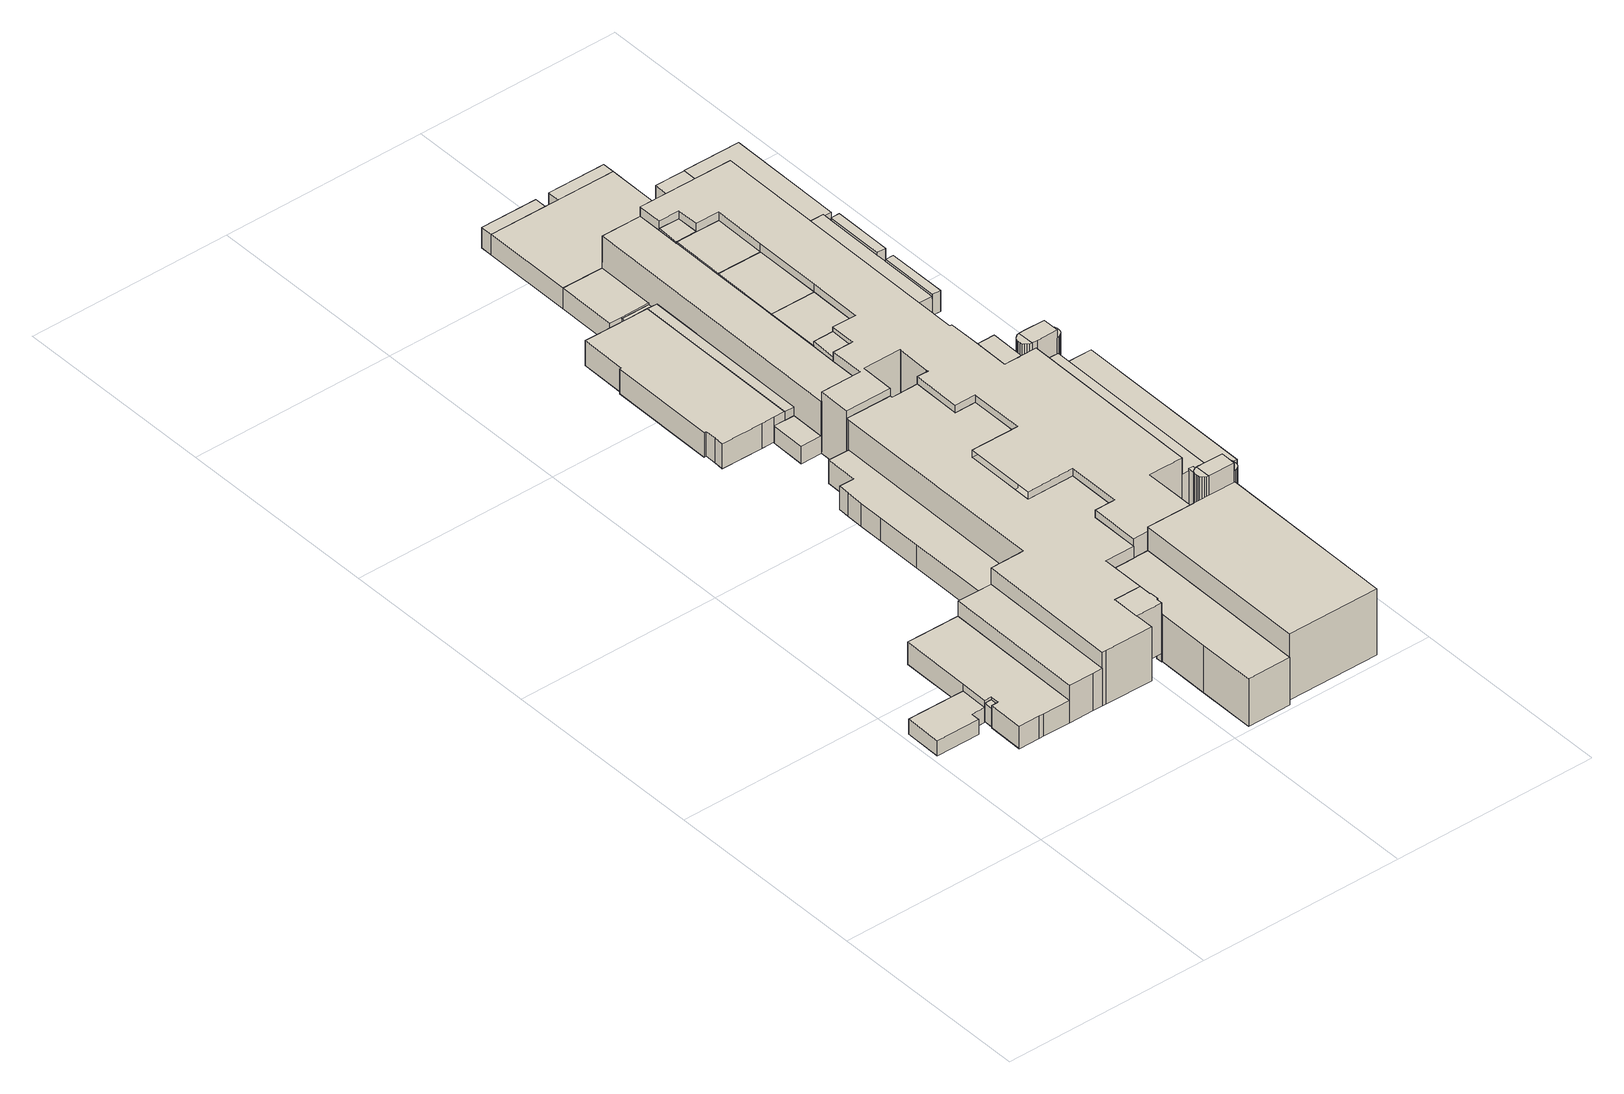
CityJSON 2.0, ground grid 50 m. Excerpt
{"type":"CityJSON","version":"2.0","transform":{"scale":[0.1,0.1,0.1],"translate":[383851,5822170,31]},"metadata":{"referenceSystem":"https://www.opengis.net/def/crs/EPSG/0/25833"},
"CityObjects":{
"building1":{"type":"Building","attributes":{"name":"Poelchau-Schule Anna-Freud-Oberschule (OSZ Sozialwesen) Stadttei","Gemeindeschluessel":"11000004","function":"31001_3021"},"address":[{"country":"Germany","locality":"Berlin","thoroughfareNumber":"24","thoroughfareName":"Halemweg"}],"children":["building1-1","building1-2","building1-3","building1-4","building1-5","building1-6","building1-7","building1-8","building1-9","building1-10","building1-11","building1-12","building1-13","building1-14","building1-15","building1-16","building1-17","building1-18","building1-19","building1-20","building1-21","building1-22","building1-23","building1-24","building1-25","building1-26","building1-27","building1-28","building1-29","building1-30","building1-31","building1-32","building1-33","building1-34","building1-35","building1-36","building1-37","building1-38","building1-39","building1-40","building1-41","building1-42"]},
"building1-1":{"type":"BuildingPart","attributes":{"BezugspunktDach":"2200","measuredHeight":12.82,"storeysAboveGround":4},"parents":["building1"],"geometry":[{"type":"MultiSurface","lod":"1","boundaries":[[[0,1,2,3,4,5,6,7]],[[8,9,10,11,12,13,14,15]],[[16,17,5,4]],[[11,18,16,19,4,3]],[[12,20,18,3,2]],[[21,20,2,1]],[[14,22,21,1,0]],[[15,14,0,7]],[[15,23,7,6,8]],[[9,8,6,5]],[[10,9,17,16]],[[10,19,16,18,11]],[[11,18,20,12]],[[13,12,20,21]],[[13,21,22,14]]]}]},
"building1-2":{"type":"BuildingPart","attributes":{"BezugspunktDach":"2200","measuredHeight":12.72,"storeysAboveGround":4},"parents":["building1"],"geometry":[{"type":"MultiSurface","lod":"1","boundaries":[[[24,25,26,27,28,29,30,31,32,33]],[[34,35,36,37,38,39,40,41,42,43]],[[34,43,33,32]],[[44,45,46,47,48,49,50,51,52,32,31]],[[53,44,35,31,30]],[[38,37,29,28]],[[40,39,27,54,55,26]],[[35,56,45,44]],[[56,57,47,46]],[[57,58,50,49,48]],[[58,34,52,51]],[[36,35,44,53]],[[37,59,60,29]],[[36,30,60,61,59]],[[62,39,38,28,27]],[[26,55,54,27]],[[41,40,26,25]],[[41,25,63,64]],[[42,64,63,24]],[[43,42,24,33]]]}]},
"building1-3":{"type":"BuildingPart","attributes":{"BezugspunktDach":"2200","measuredHeight":12.95,"storeysAboveGround":4},"parents":["building1"],"geometry":[{"type":"MultiSurface","lod":"1","boundaries":[[[65,66,67,68,69]],[[40,70,71,72,41]],[[40,26,25,69,68]],[[70,40,55,73,67]],[[41,25,26,40]],[[68,67,73,55]],[[70,67,66,71]],[[72,71,66,65]],[[41,72,65,69]]]}]},
"building1-4":{"type":"BuildingPart","attributes":{"BezugspunktDach":"2200","measuredHeight":13.89,"storeysAboveGround":4},"parents":["building1"],"geometry":[{"type":"MultiSurface","lod":"1","boundaries":[[[74,75,76,77]],[[41,72,78,64]],[[41,25,63,77,76]],[[72,65,69,41,76,75]],[[63,25,41,64]],[[41,69,65,72]],[[78,72,75,74]],[[78,74,77,64]]]}]},
"building1-5":{"type":"BuildingPart","attributes":{"BezugspunktDach":"2200","measuredHeight":12.99,"storeysAboveGround":4},"parents":["building1"],"geometry":[{"type":"MultiSurface","lod":"1","boundaries":[[[79,80,81,82,83]],[[38,84,85,86,39]],[[38,28,27,39,83,82]],[[87,83,79,88,54,39,86,79,83]],[[39,27,28,38]],[[84,38,82,81]],[[85,84,81,80]],[[86,85,80,79]],[[54,88,79,83,87]]]}]},
"building1-6":{"type":"BuildingPart","attributes":{"BezugspunktDach":"2200","measuredHeight":5.16,"storeysAboveGround":4},"parents":["building1"],"geometry":[{"type":"MultiSurface","lod":"1","boundaries":[[[44,89,90,91,92,93,94,95,96]],[[97,98,99,100,101,102,103,104,105]],[[97,105,96,95]],[[98,94,95,94]],[[99,98,94,93]],[[93,99,93,92]],[[101,100,92,91]],[[102,101,91,90]],[[106,107,90,89]],[[104,103,108,109,36,35,44]],[[97,95,94,98]],[[100,99,93,92]],[[103,102,107,106]],[[44,35,36,53]],[[89,53,36,109,108]],[[105,104,44,96]]]}]},
"building1-7":{"type":"BuildingPart","attributes":{"BezugspunktDach":"2200","measuredHeight":5.12,"storeysAboveGround":4},"parents":["building1"],"geometry":[{"type":"Solid","lod":"1","boundaries":[[[[92,110,111,93]],[[112,113,100,99]],[[112,99,93,111]],[[113,112,111,110]],[[100,113,110,92]],[[99,100,92,93]]]]}]},
"building1-8":{"type":"BuildingPart","attributes":{"BezugspunktDach":"2200","measuredHeight":13.08,"storeysAboveGround":4},"parents":["building1"],"geometry":[{"type":"MultiSurface","lod":"1","boundaries":[[[114,115,116,117]],[[59,118,84,37]],[[60,29,37,117,116]],[[37,84,38,82,81,114,117]],[[59,37,29,60]],[[59,119,116,115,118]],[[84,118,115,114]],[[81,82,38,84]]]}]},
"building1-9":{"type":"BuildingPart","attributes":{"BezugspunktDach":"2200","measuredHeight":5.12,"storeysAboveGround":4},"parents":["building1"],"geometry":[{"type":"Solid","lod":"1","boundaries":[[[[94,120,121,95]],[[122,123,98,97]],[[122,97,95,121]],[[123,122,121,120]],[[98,123,120,94]],[[97,98,94,95]]]]}]},
"building1-10":{"type":"BuildingPart","attributes":{"BezugspunktDach":"2200","measuredHeight":5.17,"storeysAboveGround":4},"parents":["building1"],"geometry":[{"type":"MultiSurface","lod":"1","boundaries":[[[124,45,44,96,125]],[[105,104,126,127,128]],[[105,128,125,96]],[[104,44,96,129,96,44]],[[126,104,44,35,56]],[[130,46,45,124]],[[128,127,124,125]],[[105,129,96,44,104]],[[56,35,44,45]],[[127,126,131,46,130]]]}]},
"building1-11":{"type":"BuildingPart","attributes":{"BezugspunktDach":"2200","measuredHeight":4.83,"storeysAboveGround":4},"parents":["building1"],"geometry":[{"type":"MultiSurface","lod":"1","boundaries":[[[132,47,46,130,133]],[[127,126,134,135,136]],[[127,136,133,130]],[[134,126,56,57]],[[136,135,132,137,138]],[[126,127,130,46]],[[57,56,46,47]],[[134,47,132,135]],[[138,137,132,133]]]}]},
"building1-12":{"type":"BuildingPart","attributes":{"BezugspunktDach":"2200","measuredHeight":5.13,"storeysAboveGround":4},"parents":["building1"],"geometry":[{"type":"MultiSurface","lod":"1","boundaries":[[[139,140,107,106]],[[102,141,142,103]],[[141,102,107,140]],[[143,144,140,139]],[[103,142,145,108,106]],[[102,103,106,107]],[[142,141,144,143]],[[139,106,108,145]]]}]},
"building1-13":{"type":"BuildingPart","attributes":{"BezugspunktDach":"2200","measuredHeight":4.19,"storeysAboveGround":4},"parents":["building1"],"geometry":[{"type":"MultiSurface","lod":"1","boundaries":[[[146,147,148,149,144,143]],[[141,150,151,152,153,142]],[[150,141,144,149]],[[151,150,149,148]],[[152,151,148,147]],[[142,153,154,155,145,143]],[[141,142,143,144]],[[153,152,147,146]],[[146,143,145,155,154]]]}]},
"building1-14":{"type":"BuildingPart","attributes":{"BezugspunktDach":"2200","measuredHeight":4.27,"storeysAboveGround":4},"parents":["building1"],"geometry":[{"type":"MultiSurface","lod":"1","boundaries":[[[156,157,158,159,160,161]],[[153,152,162,163,164,165]],[[153,165,166,155]],[[147,146,160,159]],[[162,152,159,158]],[[163,162,158,157]],[[164,163,157,156]],[[155,166,161,160]],[[152,153,146,147]],[[165,164,156,161]]]}]},
"building1-15":{"type":"BuildingPart","attributes":{"BezugspunktDach":"2200","measuredHeight":5.31,"storeysAboveGround":4},"parents":["building1"],"geometry":[{"type":"MultiSurface","lod":"1","boundaries":[[[167,168,169,170,171,172,173,174,175,176,177]],[[178,179,165,164,180,181,182,183,184,185,186]],[[178,186,187,188]],[[179,178,176,188,189]],[[165,179,175,174]],[[164,156,161,165,174,173]],[[164,173,190,191]],[[182,181,171,170]],[[185,184,168,167]],[[192,193,185,167,177]],[[188,187,177,176]],[[189,188,176,175]],[[165,161,156,164]],[[180,191,190,172]],[[171,181,180,172]],[[183,182,170,169]],[[184,183,194,169,168]],[[186,185,193,192]]]}]},
"building1-16":{"type":"BuildingPart","attributes":{"BezugspunktDach":"2200","measuredHeight":5.28,"storeysAboveGround":4},"parents":["building1"],"geometry":[{"type":"MultiSurface","lod":"1","boundaries":[[[195,196,197,198]],[[182,199,200,184]],[[182,170,169,201,169,168,184,198,197]],[[199,182,197,196]],[[200,199,196,195]],[[184,200,195,198]],[[170,182,183,169]],[[183,184,168,169,201]]]}]},
"building1-17":{"type":"BuildingPart","attributes":{"BezugspunktDach":"2200","measuredHeight":3.9,"storeysAboveGround":4},"parents":["building1"],"geometry":[{"type":"MultiSurface","lod":"1","boundaries":[[[202,193,192,203]],[[186,185,204,205]],[[186,205,206,187]],[[204,185,193,202]],[[205,204,202,207,208,206]],[[187,206,203,192]],[[185,186,192,193]],[[206,208,207,203]]]}]},
"building1-18":{"type":"BuildingPart","attributes":{"BezugspunktDach":"2200","measuredHeight":6.6,"storeysAboveGround":4},"parents":["building1"],"geometry":[{"type":"MultiSurface","lod":"1","boundaries":[[[50,49,209,210]],[[135,134,211,212]],[[135,212,210,209],[213,137,209,210]],[[47,132,135,209,49]],[[211,134,47,57,58]],[[209,137,213,210]],[[134,135,132,47]],[[58,57,47,49,50]],[[211,51,214,212]]]}]},
"building1-19":{"type":"BuildingPart","attributes":{"BezugspunktDach":"2200","measuredHeight":4.33,"storeysAboveGround":4},"parents":["building1"],"geometry":[{"type":"MultiSurface","lod":"1","boundaries":[[[52,51,214,215,216]],[[217,212,211,218,219]],[[217,219,216,215]],[[212,217,220,213]],[[218,211,51,58,34]],[[219,218,52,216]],[[213,220,215,214]],[[221,211,212,214,51]],[[34,58,51,52]]]}]},
"building1-20":{"type":"BuildingPart","attributes":{"BezugspunktDach":"2200","measuredHeight":5.44,"storeysAboveGround":4},"parents":["building1"],"geometry":[{"type":"MultiSurface","lod":"1","boundaries":[[[222,223,224,225]],[[191,226,227,181]],[[190,172,171,225,224]],[[191,181,180]],[[226,191,224,223]],[[227,226,223,222]],[[181,227,222,225]],[[191,180,172,190]],[[180,181,171,172]]]}]},
"building1-21":{"type":"BuildingPart","attributes":{"BezugspunktDach":"2200","measuredHeight":9.44,"storeysAboveGround":4},"parents":["building1"],"geometry":[{"type":"MultiSurface","lod":"1","boundaries":[[[228,229,230,231,232,233]],[[234,235,236,237,238,239]],[[240,241,239,233,232]],[[235,234,232,231]],[[242,243,231,230]],[[235,244,235,236]],[[238,237,229,228]],[[239,238,228,233]],[[234,239,241,240]],[[245,246,236,242]],[[236,235,244,243,242]],[[237,236,230,229]]]}]},
"building1-22":{"type":"BuildingPart","attributes":{"BezugspunktDach":"2200","measuredHeight":11.3,"storeysAboveGround":4},"parents":["building1"],"geometry":[{"type":"MultiSurface","lod":"1","boundaries":[[[247,248,249,250,251,252,253,254]],[[255,256,257,258,259,260,261,262]],[[256,255,253,252]],[[257,256,263,264]],[[258,257,251,250]],[[259,258,265,258,259,266,267,250,249]],[[260,259,249,248]],[[261,260,261,247]],[[262,261,247,254]],[[255,262,254,253]],[[264,263,252,251]],[[267,266,259,258,265]],[[261,260,268,248,247]]]}]},
"building1-23":{"type":"BuildingPart","attributes":{"BezugspunktDach":"2200","measuredHeight":13.6,"storeysAboveGround":4},"parents":["building1"],"geometry":[{"type":"MultiSurface","lod":"1","boundaries":[[[269,270,7,6,5,271,272,273,274,275,276,277,278,279,280,281,282,283,284,285,286,287,288]],[[289,290,291,292,293,294,295,296,297,298,299,300,301,302,303,304,305,306,307,308,309,310,311]],[[230,229,288,287]],[[289,311,237,236]],[[245,242,287,286]],[[290,289,236,246]],[[312,245,286,285]],[[291,290,246,313]],[[292,291,285,284]],[[294,293,283,282]],[[295,294,282,281]],[[314,315,304,272,271]],[[306,17,314,271,5]],[[307,306,9,8,6,5,316,5,6]],[[308,307,8,15,7,6,317,6,7]],[[309,308,7,270]],[[310,309,270,269]],[[311,310,269,288]],[[236,237,229,230]],[[246,236,242,245]],[[313,246,245,312]],[[293,292,284,283]],[[296,295,281,280]],[[297,296,280,279]],[[298,297,279,278]],[[318,299,298,278,277]],[[300,299,277,276]],[[301,300,276,275]],[[302,301,275,274]],[[303,302,274,273]],[[304,303,273,272]],[[305,304,315,314]],[[305,314,17,306]],[[316,5,6,8,9]],[[317,6,7,15,8]]]}]},
"building1-24":{"type":"BuildingPart","attributes":{"BezugspunktDach":"2200","measuredHeight":7.84,"storeysAboveGround":4},"parents":["building1"],"geometry":[{"type":"Solid","lod":"1","boundaries":[[[[319,320,321,322,267,266]],[[258,323,324,325,326,259]],[[323,258,267,322]],[[324,323,322,321]],[[325,324,321,320]],[[326,325,320,319]],[[259,326,319,266]],[[258,259,266,267]]]]}]},
"building1-25":{"type":"BuildingPart","attributes":{"BezugspunktDach":"2200","measuredHeight":5.91,"storeysAboveGround":4},"parents":["building1"],"geometry":[{"type":"Solid","lod":"1","boundaries":[[[[242,245,312,327,328,329,330,331,332,333,334,243]],[[335,336,337,338,339,340,341,342,313,246,236,235]],[[335,235,243,334]],[[336,335,334,333]],[[337,336,333,332]],[[338,337,332,331]],[[339,338,331,330]],[[340,339,330,329]],[[341,340,329,328]],[[342,341,328,327]],[[313,342,327,312]],[[246,313,312,245]],[[236,246,245,242]],[[235,236,242,243]]]]}]},
"building1-26":{"type":"BuildingPart","attributes":{"BezugspunktDach":"2200","measuredHeight":12.04,"storeysAboveGround":4},"parents":["building1"],"geometry":[{"type":"MultiSurface","lod":"1","boundaries":[[[343,344,315,314,17,16,18,20,21,22,345,346,347]],[[348,349,350,351,352,353,354,355,356,357,358,359,360]],[[348,360,347,346]],[[349,348,346,345]],[[350,349,345,22]],[[351,350,14,13,21]],[[352,351,21,13,12]],[[353,352,12,11]],[[354,353,11,10]],[[355,354,10,9,17]],[[356,355,306,305]],[[357,356,314,305,304]],[[358,357,304,361,344]],[[359,358,361,362,343]],[[360,359,343,347]],[[22,21,13,14]],[[13,21,20,12]],[[11,12,20,18]],[[10,11,18,16]],[[363,16,17,9,10]],[[305,306,17,314]],[[304,305,314,315]],[[315,344,361,304]],[[364,344,343,362,361]]]}]},
"building1-27":{"type":"BuildingPart","attributes":{"BezugspunktDach":"2200","measuredHeight":16.68,"storeysAboveGround":4},"parents":["building1"],"geometry":[{"type":"MultiSurface","lod":"1","boundaries":[[[365,366,367,368,369]],[[361,370,371,372,362]],[[344,343,362,369,368]],[[373,374,368,367]],[[372,371,366,365]],[[362,372,365,369]],[[361,362,343,344]],[[370,361,374,373]]]}]},
"building1-28":{"type":"BuildingPart","attributes":{"BezugspunktDach":"2200","measuredHeight":5.65,"storeysAboveGround":4},"parents":["building1"],"geometry":[{"type":"MultiSurface","lod":"1","boundaries":[[[375,376,241,240,377,378,379,380,381,382,383]],[[384,385,386,387,388,389,234,239,390,391,392]],[[384,392,383,382]],[[393,394,395,382,381]],[[385,384,396,397,393]],[[398,393,381,380]],[[386,385,397,399]],[[387,386,399,400,401,398,402,380,379]],[[403,404,405,379,378]],[[387,406,387,388]],[[389,388,378,377]],[[234,389,377,240]],[[390,239,241,376]],[[391,390,376,375]],[[392,391,375,383]],[[397,396,395,394,393]],[[399,397,393,398]],[[402,398,401,400,399]],[[388,387,406,405,404,403]],[[407,239,234,240,241]]]}]},
"building1-29":{"type":"BuildingPart","attributes":{"BezugspunktDach":"2200","measuredHeight":3.77,"storeysAboveGround":4},"parents":["building1"],"geometry":[{"type":"Solid","lod":"1","boundaries":[[[[408,409,405,404,410,411]],[[412,388,387,413,414,415]],[[412,415,411,410]],[[388,412,410,404]],[[413,387,405,409]],[[414,413,409,408]],[[415,414,408,411]],[[387,388,404,405]]]]}]},
"building1-30":{"type":"BuildingPart","attributes":{"BezugspunktDach":"2200","measuredHeight":14.36,"storeysAboveGround":4},"parents":["building1"],"geometry":[{"type":"Solid","lod":"1","boundaries":[[[[416,417,418,419,420,421,422,423,424,425,426,427,428]],[[429,430,431,432,433,434,435,436,437,438,439,440,441]],[[429,441,428,427]],[[430,429,427,426]],[[431,430,426,425]],[[432,431,425,424]],[[433,432,424,423]],[[434,433,423,422]],[[436,435,421,420]],[[437,436,420,419]],[[438,437,419,418]],[[439,438,418,417]],[[440,439,417,416]],[[441,440,416,428]],[[435,434,422,421]]]]}]},
"building1-31":{"type":"BuildingPart","attributes":{"BezugspunktDach":"2200","measuredHeight":12.44,"storeysAboveGround":4},"parents":["building1"],"geometry":[{"type":"Solid","lod":"1","boundaries":[[[[442,443,444,445,446,447,448,449,450,451,452,453,454]],[[455,456,457,458,459,460,461,462,463,464,465,466,467]],[[456,455,453,452]],[[457,456,452,451]],[[458,457,451,450]],[[459,458,450,449]],[[460,459,449,448]],[[461,460,448,447]],[[462,461,447,446]],[[463,462,446,445]],[[464,463,445,444]],[[465,464,444,443]],[[466,465,443,442]],[[467,466,442,454]],[[455,467,454,453]]]]}]},
"building1-32":{"type":"BuildingPart","attributes":{"BezugspunktDach":"2200","measuredHeight":11.96,"storeysAboveGround":4},"parents":["building1"],"geometry":[{"type":"MultiSurface","lod":"1","boundaries":[[[468,469,470,471]],[[261,260,472,473]],[[261,473,471,470]],[[248,247,470,469]],[[472,260,469,468]],[[260,261,247,248]],[[473,472,468,471]]]}]},
"building1-33":{"type":"BuildingPart","attributes":{"BezugspunktDach":"2200","measuredHeight":12.46,"storeysAboveGround":4},"parents":["building1"],"geometry":[{"type":"Solid","lod":"1","boundaries":[[[[474,475,476,477,478,479,480,481,482,483,484,485,486]],[[487,488,489,490,491,492,493,494,495,496,497,498,499]],[[488,487,485,484]],[[489,488,484,483]],[[490,489,483,482]],[[491,490,482,481]],[[492,491,481,480]],[[493,492,480,479]],[[494,493,479,478]],[[495,494,478,477]],[[496,495,477,476]],[[497,496,476,475]],[[498,497,475,474]],[[499,498,474,486]],[[499,486,485,487]]]]}]},
"building1-34":{"type":"BuildingPart","attributes":{"BezugspunktDach":"2200","measuredHeight":15.44,"storeysAboveGround":4},"parents":["building1"],"geometry":[{"type":"MultiSurface","lod":"1","boundaries":[[[500,501,502,503]],[[504,505,506,507]],[[505,504,502,501]],[[506,505,501,500]],[[504,507,503,502]],[[507,506,508,500,503]]]}]},
"building1-35":{"type":"BuildingPart","attributes":{"BezugspunktDach":"2200","measuredHeight":14.4,"storeysAboveGround":4},"parents":["building1"],"geometry":[{"type":"Solid","lod":"1","boundaries":[[[[509,510,511,512,513,514,515,516,517,518,519,520,521]],[[522,523,524,525,526,527,528,529,530,531,532,533,534]],[[522,534,521,520]],[[523,522,520,519]],[[524,523,519,518]],[[525,524,518,517]],[[526,525,517,516]],[[527,526,516,515]],[[529,528,514,513]],[[530,529,513,512]],[[531,530,512,511]],[[532,531,511,510]],[[533,532,510,509]],[[534,533,509,521]],[[528,527,515,514]]]]}]},
"building1-36":{"type":"BuildingPart","attributes":{"BezugspunktDach":"2200","measuredHeight":11.81,"storeysAboveGround":4},"parents":["building1"],"geometry":[{"type":"MultiSurface","lod":"1","boundaries":[[[535,536,537,538]],[[539,540,264,263]],[[539,263,538,537]],[[264,540,536,535]],[[263,252,251,535,538]],[[540,539,537,536]],[[264,251,252,263]]]}]},
"building1-37":{"type":"BuildingPart","attributes":{"BezugspunktDach":"2200","measuredHeight":12.89,"storeysAboveGround":4},"parents":["building1"],"geometry":[{"type":"MultiSurface","lod":"1","boundaries":[[[67,79,83,68]],[[54,88,73,55]],[[27,26,68,83]],[[55,68,67,541,67,68]],[[54,55,26,27]],[[542,88,54,83,79]],[[73,88,79,67]],[[73,541,67,68,55]]]}]},
"building1-38":{"type":"BuildingPart","attributes":{"BezugspunktDach":"2200","measuredHeight":4.73,"storeysAboveGround":4},"parents":["building1"],"geometry":[{"type":"MultiSurface","lod":"1","boundaries":[[[393,398,401,394]],[[400,399,397,396]],[[400,396,394,401]],[[399,400,401,398]],[[399,543,398,393,397]],[[396,397,393,394]]]}]},
"building1-39":{"type":"BuildingPart","attributes":{"BezugspunktDach":"2200","measuredHeight":14.42,"storeysAboveGround":4},"parents":["building1"],"geometry":[{"type":"MultiSurface","lod":"1","boundaries":[[[544,545,546,547,515,514]],[[548,549,487,499,550,551]],[[548,551,514,528,527]],[[549,548,515,547]],[[487,549,547,546]],[[499,487,552,487,499,486,485,546,545]],[[550,499,545,544]],[[537,536,544,514]],[[551,550,540,539]],[[527,528,514,515]],[[485,486,499,487,552]],[[539,540,536,537]]]}]},
"building1-40":{"type":"BuildingPart","attributes":{"BezugspunktDach":"2200","measuredHeight":6.36,"storeysAboveGround":4},"parents":["building1"],"geometry":[{"type":"MultiSurface","lod":"1","boundaries":[[[553,554,555,556,557,210,209,558,559,560,561,562]],[[563,564,565,138,137,213,220,566,567,568,569,570]],[[563,570,562,561]],[[564,563,561,560]],[[565,564,560,559]],[[138,565,559,558]],[[132,133,558,209]],[[215,214,210,557]],[[566,220,557,556]],[[567,566,556,555]],[[568,567,555,554]],[[569,568,554,553]],[[570,569,553,562]],[[137,138,133,132]],[[213,137,209,210]],[[220,213,214,215]]]}]},
"building1-41":{"type":"BuildingPart","attributes":{"BezugspunktDach":"2200","measuredHeight":15.5,"storeysAboveGround":4},"parents":["building1"],"geometry":[{"type":"MultiSurface","lod":"1","boundaries":[[[571,572,573,574,575,576,577,578,579,580,581,582,583,584,585,586,587,374,373,588,589,590,591,592,593,594,595,596,597,598,599,600,601,602,603,604,605,606,607,608,609,610,611,612]],[[613,614,615,616,617,618,619,620,621,622,623,624,109,155,206,208,504,507,506,255,262,625,626,627,370,361,304,303,302,301,300,299,298,297,296,295,628,629,630,631,632,633,293,292]],[[613,292,612,611]],[[24,33,611,610]],[[614,613,43,42]],[[615,614,610,609],[42,64,63,24]],[[74,77,634,609,608]],[[616,615,64,78,74]],[[75,74,78,72,617,616,608,607]],[[618,617,65,607,606],[72,71,66,65]],[[635,67,66,71,70,619,618,606,605]],[[79,67,636,605,604]],[[620,619,73,88]],[[621,620,86,85,80,79,637,604,603]],[[81,80,603,602]],[[622,621,85,84]],[[623,622,84,118,115,114,638,602,601]],[[116,115,601,600]],[[624,623,118,59]],[[30,60,59,36,109,624,600,599]],[[155,146,143,145,139,106,108,89,53,36,599,598]],[[203,192,177,176,175,174,166,161,160,598,597]],[[207,203,206,597,596]],[[502,504,208,596,595]],[[503,502,595,594]],[[504,639,504,507]],[[500,503,594,593]],[[255,506,593,592]],[[254,253,592,591]],[[625,262,591,590]],[[626,625,590,589]],[[627,626,589,588]],[[370,627,588,373]],[[370,373,370,361]],[[315,344,374,587]],[[303,273,272,587,586]],[[640,274,273,586,585]],[[303,641,303,302]],[[301,302,301,275,274,585,584]],[[276,275,301,300,301,584,583]],[[300,642,300,299]],[[278,277,582,581]],[[279,278,581,580]],[[298,643,298,297]],[[280,279,580,579]],[[297,644,297,296]],[[281,280,645,579,578]],[[295,296,295,281]],[[628,295,578,577]],[[629,628,577,576]],[[630,629,576,575]],[[631,630,575,574]],[[632,631,574,573]],[[633,632,573,572]],[[293,633,572,571]],[[284,283,571,612]],[[42,43,33,24]],[[63,64,42,24]],[[634,77,74,78,64]],[[72,78,74,75]],[[66,71,72,65]],[[70,71,66,67,635]],[[88,73,636,67,79]],[[637,79,80,85,86]],[[84,85,80,81]],[[638,114,115,118,84]],[[59,118,115,116]],[[36,59,60,30]],[[109,36,53,89,108]],[[108,106,139,145]],[[145,143,146,155]],[[155,160,161,166]],[[188,176,177,187]],[[188,189,175,176]],[[166,174,175,189]],[[206,187,192,203]],[[208,206,203,207]],[[506,507,503,500]],[[262,255,253,254]],[[361,370,373,374]],[[304,361,646,344,315]],[[272,273,303,304,647]],[[302,303,641,273,274,640]],[[274,275,301,302]],[[300,301,275,276]],[[299,300,642,276,277,648]],[[298,299,277,278]],[[297,298,643,278,279]],[[296,297,644,279,280]],[[645,280,281,295,296]],[[292,293,283,284]]]}]},
"building1-42":{"type":"BuildingPart","attributes":{"BezugspunktDach":"2200","measuredHeight":14.44,"storeysAboveGround":4},"parents":["building1"],"geometry":[{"type":"MultiSurface","lod":"1","boundaries":[[[649,650,651,652,422,421]],[[434,473,472,455,467,435]],[[435,421,435,434]],[[471,473,434,422,652]],[[472,473,472,468,471,653,652,651]],[[455,472,651,650]],[[454,453,650,649]],[[435,467,649,421]],[[434,435,421,422]],[[653,471,473]],[[467,455,453,454]]]}]}
},
"vertices":[
[545,278,157],[545,293,157],[548,293,157],[548,315,157],[546,315,157],[546,345,157],[481,345,157],[481,278,157],[481,345,29],[546,345,29],[546,315,29],[548,315,29],[548,293,29],[545,293,29],[545,278,29],[481,278,29],[546,315,128],[546,345,128],[548,315,128],[546,315,79],[548,293,128],[545,293,128],[545,278,128],[481,278,91],
[544,1203,152],[545,1347,152],[546,1476,152],[547,1642,152],[548,1771,152],[547,1771,152],[548,1883,152],[450,1883,152],[445,1204,152],[445,1203,152],[445,1204,25],[450,1883,25],[548,1883,25],[547,1771,25],[548,1771,25],[547,1642,25],[546,1476,25],[545,1347,25],[544,1203,25],[445,1203,25],[450,1883,72],[449,1738,72],[449,1738,69],[448,1712,69],[448,1712,45],[448,1712,86],[446,1288,86],[446,1288,64],[445,1204,64],[548,1883,72],[547,1642,26],[546,1476,26],[449,1738,25],[448,1712,25],[446,1288,25],[548,1825,25],[548,1825,152],[548,1825,96],[547,1642,122],[544,1285,152],[544,1285,25],
[595,1347,155],[653,1346,155],[654,1475,155],[546,1476,155],[545,1347,155],[654,1475,25],[653,1346,25],[595,1347,25],[654,1475,26],
[594,1285,164],[595,1347,164],[545,1347,164],[544,1285,164],[594,1285,25],
[655,1641,155],[656,1770,155],[598,1771,155],[548,1771,155],[547,1642,155],[598,1771,25],[656,1770,25],[655,1641,25],[547,1642,90],[655,1641,26],
[661,1882,72],[662,1940,72],[662,1962,72],[663,2103,72],[522,2104,72],[489,2104,72],[350,2105,72],[349,1884,72],[350,2105,20],[489,2104,20],[522,2104,20],[663,2103,20],[662,1962,20],[662,1940,20],[661,1882,20],[450,1883,20],[349,1884,20],[661,1882,67],[662,1940,67],[661,1882,21],[548,1883,21],
[663,2132,72],[522,2133,72],[522,2133,20],[663,2132,20],
[598,1771,156],[598,1824,156],[548,1825,156],[547,1771,156],[598,1824,25],[548,1825,104],
[489,2133,72],[351,2134,72],[351,2134,20],[489,2133,20],
[379,1738,72],[348,1738,72],[449,1738,20],[379,1738,20],[348,1738,20],[349,1884,46],[379,1738,69],[449,1738,45],
[424,1713,69],[379,1713,69],[448,1712,20],[424,1713,20],[379,1713,20],[424,1713,23],[379,1713,23],
[706,1882,67],[706,1940,67],[706,1940,20],[706,1882,20],[706,1882,62],[706,1940,62],[706,1882,21],
[779,1881,62],[780,2024,62],[707,2025,62],[706,1962,62],[706,1962,20],[707,2025,20],[780,2024,20],[779,1881,20],[779,1881,52],[779,1881,21],
[897,1736,63],[917,1736,63],[919,2023,63],[780,2024,63],[779,1881,63],[778,1737,63],[919,2023,20],[917,1736,20],[897,1736,20],[778,1737,20],[778,1737,21],
[826,1399,68],[894,1399,68],[895,1434,68],[895,1543,68],[895,1568,68],[896,1701,68],[897,1736,68],[778,1737,68],[778,1701,68],[776,1435,68],[776,1399,68],[776,1435,20],[778,1701,20],[896,1701,20],[895,1568,20],[895,1543,20],[895,1434,20],[894,1399,20],[826,1399,20],[776,1399,20],[776,1399,21],[776,1435,21],[778,1701,21],[896,1711,68],[896,1711,20],[776,1399,60],[826,1399,60],[895,1434,34],
[915,1398,73],[915,1543,73],[895,1543,73],[894,1399,73],[915,1543,20],[915,1398,20],[895,1434,26],
[824,1201,60],[774,1201,60],[824,1201,20],[774,1201,20],[774,1201,21],[779,1201,60],[779,1201,21],
[424,1713,86],[422,1289,86],[446,1288,20],[422,1289,20],[422,1289,23],[422,1289,64],
[395,1289,64],[394,1204,64],[395,1289,20],[445,1204,20],[394,1204,20],[395,1289,23],[446,1288,42],
[916,1568,75],[917,1711,75],[896,1711,75],[895,1568,75],[917,1711,20],[916,1568,20],
[331,233,116],[355,233,116],[358,579,116],[353,579,116],[274,580,116],[271,233,116],[274,580,22],[353,579,22],[358,579,22],[355,233,22],[331,233,22],[271,233,22],[274,580,78],[271,233,78],[358,579,81],[353,579,81],[353,579,54],[441,579,81],[441,579,22],
[873,586,134],[884,585,134],[913,585,134],[916,1037,134],[886,1038,134],[872,1038,134],[859,1038,134],[856,586,134],[859,1038,21],[872,1038,21],[886,1038,21],[916,1037,21],[913,585,21],[884,585,21],[873,586,21],[856,586,21],[872,1038,22],[886,1038,22],[916,1037,46],[913,585,100],[916,1037,100],[884,585,50],
[365,233,157],[481,232,157],[546,450,157],[618,450,157],[618,569,157],[668,569,157],[669,699,157],[554,699,157],[555,871,157],[671,870,157],[672,1001,157],[620,1001,157],[621,1119,157],[556,1119,157],[556,1124,157],[445,1125,157],[445,1119,157],[441,579,157],[358,579,157],[355,233,157],[358,579,21],[441,579,21],[445,1119,21],[445,1125,21],[556,1124,21],[556,1119,21],[621,1119,21],[620,1001,21],[672,1001,21],[671,870,21],[555,871,21],[554,699,21],[669,699,21],[668,569,21],[618,569,21],[618,450,21],[546,450,21],[546,345,21],[481,345,21],[481,278,21],[481,232,21],[365,233,21],[355,233,21],[445,1119,81],[445,1119,22],[546,450,128],[618,450,128],[546,345,127],[481,345,91],[555,871,65],
[954,585,100],[997,585,100],[1000,1037,100],[957,1037,100],[957,1037,21],[1000,1037,21],[997,585,21],[954,585,21],
[394,1120,81],[393,1042,81],[363,1043,81],[357,1043,81],[356,1015,81],[355,974,81],[355,914,81],[354,803,81],[354,803,22],[355,914,22],[355,974,22],[356,1015,22],[357,1043,22],[363,1043,22],[393,1042,22],[394,1120,22],
[651,10,128],[654,450,128],[547,278,128],[546,149,128],[545,11,128],[546,149,8],[547,278,8],[545,278,8],[545,293,8],[548,293,8],[548,315,8],[546,315,8],[546,345,8],[546,450,8],[618,450,8],[654,450,8],[651,10,8],[545,11,8],[654,450,21],[651,10,21],[546,315,48],[654,450,48],
[874,9,188],[877,448,188],[772,449,188],[654,450,188],[651,10,188],[772,449,21],[877,448,21],[874,9,21],[772,449,176],[654,450,176],
[193,234,78],[204,234,78],[145,581,78],[144,409,78],[143,342,78],[160,342,78],[160,320,78],[143,320,78],[142,234,78],[143,320,22],[160,320,22],[160,342,22],[143,342,22],[144,409,22],[145,581,22],[204,234,22],[193,234,22],[142,234,22],[160,320,71],[143,320,71],[143,320,43],[143,320,24],[160,320,24],[160,342,71],[160,342,24],[143,342,24],[143,342,71],[160,342,57],[144,409,43],[144,409,60],[143,342,60],[143,342,57],[271,233,59],
[109,320,60],[109,342,60],[4,410,60],[3,321,60],[4,410,22],[109,342,22],[109,320,22],[3,321,22],
[852,532,165],[853,528,165],[856,524,165],[860,521,165],[864,519,165],[868,518,165],[868,556,165],[864,555,165],[860,553,165],[856,550,165],[854,546,165],[852,542,165],[851,537,165],[852,542,21],[854,546,21],[856,550,21],[860,553,21],[864,555,21],[868,556,21],[868,518,21],[864,519,21],[860,521,21],[856,524,21],[853,528,21],[852,532,21],[851,537,21],
[938,518,145],[943,520,145],[947,523,145],[950,527,145],[952,532,145],[952,536,145],[952,541,145],[950,546,145],[947,550,145],[943,553,145],[939,555,145],[934,555,145],[933,518,145],[934,555,21],[939,555,21],[943,553,21],[947,550,21],[950,546,21],[952,541,21],[952,536,21],[952,532,21],[950,527,21],[947,523,21],[943,520,21],[938,518,21],[933,518,21],
[883,556,141],[884,585,141],[873,586,141],[872,556,141],[883,556,21],[872,556,21],
[942,1066,145],[947,1068,145],[951,1071,145],[954,1075,145],[956,1080,145],[956,1085,145],[956,1090,145],[954,1095,145],[951,1099,145],[947,1102,145],[942,1104,145],[937,1105,145],[937,1065,145],[937,1105,20],[942,1104,20],[947,1102,20],[951,1099,20],[954,1095,20],[956,1090,20],[956,1085,20],[956,1080,20],[954,1075,20],[951,1071,20],[947,1068,20],[942,1066,20],[937,1065,20],
[822,1038,175],[823,1123,175],[779,1123,175],[778,1038,175],[779,1123,21],[823,1123,21],[822,1038,21],[778,1038,21],[822,1038,118],
[854,1081,165],[856,1076,165],[859,1072,165],[863,1069,165],[867,1066,165],[872,1065,165],[872,1106,165],[867,1105,165],[863,1102,165],[859,1099,165],[856,1095,165],[855,1091,165],[854,1086,165],[855,1091,21],[856,1095,21],[859,1099,21],[863,1102,21],[867,1105,21],[872,1106,21],[872,1065,21],[867,1066,21],[863,1069,21],[859,1072,21],[856,1076,21],[854,1081,21],[854,1086,21],
[886,1038,140],[886,1065,140],[872,1065,140],[872,1038,140],[872,1065,22],[886,1065,22],
[654,1475,58],[655,1641,122],
[160,342,48],
[886,1065,165],[937,1065,165],[937,1105,165],[887,1106,165],[872,1106,20],[887,1106,20],[886,1065,20],[872,1065,20],[937,1105,78],
[263,1341,86],[263,1313,86],[262,1290,86],[364,1289,86],[395,1289,86],[379,1713,86],[265,1714,86],[264,1602,86],[260,1602,86],[258,1341,86],[260,1602,23],[264,1602,23],[265,1714,23],[364,1289,23],[262,1290,23],[263,1313,23],[263,1341,23],[258,1341,23],
[556,1124,176],[557,1203,176],[557,1207,176],[650,1206,176],[650,1202,176],[649,1124,176],[649,1118,176],[621,1119,176],[620,1001,176],[672,1001,176],[671,870,176],[555,871,176],[554,699,176],[669,699,176],[668,569,176],[618,569,176],[618,450,176],[772,452,176],[772,500,176],[772,586,176],[856,586,176],[859,1038,176],[822,1038,176],[778,1038,176],[779,1123,176],[779,1201,176],[774,1201,176],[779,1881,176],[548,1883,176],[548,1825,176],[598,1824,176],[598,1771,176],[656,1770,176],[655,1641,176],[654,1475,176],[653,1346,176],[595,1347,176],[594,1285,176],[544,1285,176],[544,1203,176],[445,1203,176],[445,1125,176],[445,1203,21],[544,1203,21],[544,1285,21],[594,1285,21],[595,1347,21],[653,1346,21],[654,1475,21],[655,1641,21],[656,1770,21],[598,1771,21],[598,1824,21],[548,1825,21],[772,586,21],[772,500,21],[772,452,21],[649,1118,21],[649,1124,21],[650,1202,21],[650,1206,21],[557,1207,21],[557,1203,21],[544,1285,79],[654,1475,103],[654,1475,106],[655,1641,106],[598,1771,117],[779,1123,163],[668,569,46],[618,569,31],[554,699,128],[671,870,89],[672,1001,119],[620,1001,55],[654,450,104],[618,450,123],[555,871,106],
[933,518,165],[934,555,165],[883,556,165],[872,556,165],[872,556,108]
]}
